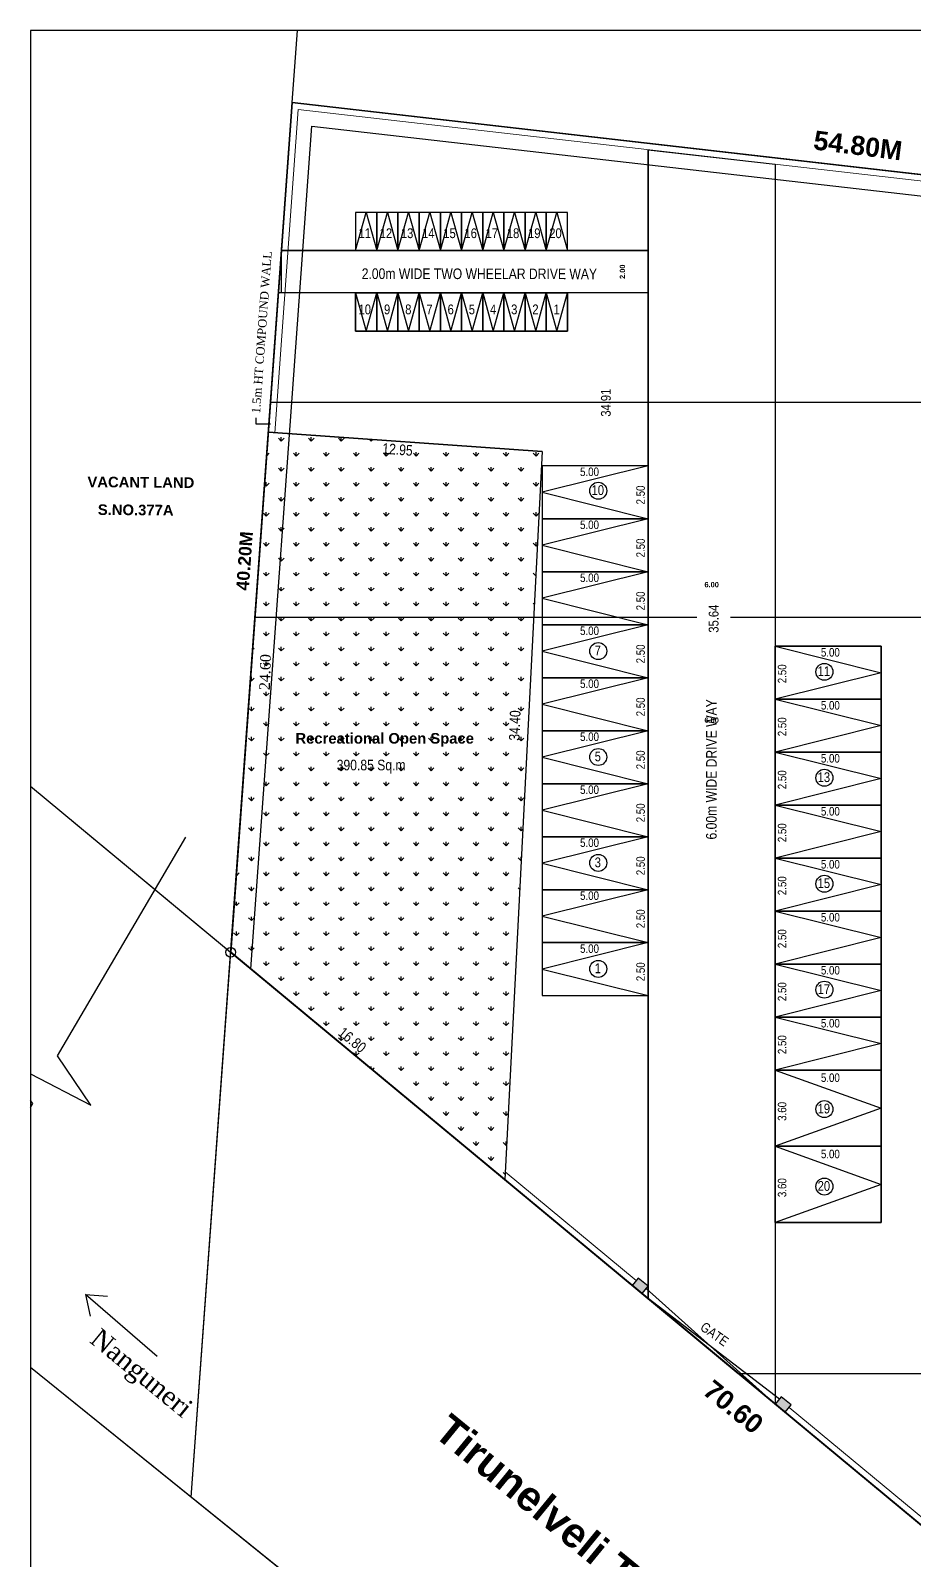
# Model space of a CAD drawing. Header units: metres. Extents: x 1336 to 1656, y -163 to -53.
# Drawn here: x 1336.1 to 1377.7, y -125.1 to -53 of the extents above; entities that cross this region are included whole.
import ezdxf

# ---------------------------------------------------------------- set-up
doc = ezdxf.new("R2010")
doc.units = ezdxf.units.M
doc.header["$PDMODE"] = 3
doc.header["$PDSIZE"] = -15
for name, color, linetype in [('.', 7, 'Continuous'), ('AS_AT_SITE', 7, 'Continuous'), ('BLK_1_LVL_0_SIDE_SETBACK2', 102, 'Continuous'), ('DA_PARKING', 7, 'Continuous'), ('DA_TWO_WHEELER_PARKING', 7, 'Continuous'), ('DRIVE_WAY', 7, 'Continuous'), ('FMB_OR_PLR', 7, 'Continuous'), ('OSR_PLAN', 7, 'Continuous'), ('PER_AISLE_WIDTH', 7, 'Continuous'), ('PLOT_BOUNDARY', 70, 'Continuous'), ('ROAD_WIDTH', 7, 'Continuous'), ('RWH', 130, 'Continuous'), ('SUPER_IMPOSED', 7, 'Continuous'), ('TWO_WHEELER_DRIVE_WAY', 7, 'Continuous')]:
    doc.layers.add(name, color=color, linetype=linetype)
doc.layers.add('PARKING_SLOT', color=30, linetype='Continuous', plot=False)
doc.layers.add('TWO_WHEELER_PARKING', color=2, linetype='Continuous', plot=False)
doc.styles.add('Ar Bold', font='arialbd.ttf')
doc.styles.get("Standard").update_dxf_attribs({"font": 'times.ttf'})
doc.styles.add('style BOLD', font='arialbd.ttf')
doc.styles.add('style5', font='swissc.ttf')
doc.dimstyles.new('~dimensions', dxfattribs={"dimtxt": 0.25, "dimasz": 0.17, "dimexe": 0.05, "dimexo": 0.0625, "dimgap": 0.06, "dimtad": 1, "dimzin": 4, "dimdsep": 46, "dimtxsty": 'Ar Bold', "dimcen": 0.09, "dimse1": 1, "dimse2": 1, "dimsd1": 1, "dimsd2": 1, "dimclrt": 71, "dimadec": 0, "dimazin": 0, "dimtfac": 1, "dimtix": 1, "dimtofl": 0, "dimtmove": 2, "dimatfit": 3, "dimfxl": 0, "dimtolj": 1, "dimtzin": 0, "dimarcsym": 0})

# ---------------------------------------------------------------- blocks, each defined once
blk = doc.blocks.new('*D833')
at = {"layer": 'Defpoints', "color": 0}
for p in [(1371.206, -79.336), (1365.206, -80.693), (1371.206, -80.693)]:
    blk.add_point(p, dxfattribs=at)
at = {"layer": 'PER_AISLE_WIDTH', "color": 71, "insert": (1368.206, -79.149), "char_height": 0.25, "attachment_point": 5, "style": 'Ar Bold'}
blk.add_mtext('\\A1;6.00', dxfattribs=at)
blk = doc.blocks.new('*D834')
at = {"layer": 'Defpoints', "color": 0}
for p in [(1364.182, -63.38), (1365.206, -63.38), (1365.206, -65.38)]:
    blk.add_point(p, dxfattribs=at)
at = {"layer": 'TWO_WHEELER_DRIVE_WAY', "color": 71, "insert": (1363.995, -64.38), "char_height": 0.25, "attachment_point": 5, "rotation": 90, "style": 'Ar Bold'}
blk.add_mtext('\\A1;2.00', dxfattribs=at)
blk = doc.blocks.new('*D836')
at = {"layer": 'Defpoints', "color": 0}
for p in [(1365.206, -85.73), (1371.206, -85.73), (1371.206, -85.73)]:
    blk.add_point(p, dxfattribs=at)
at = {"layer": 'DRIVE_WAY', "color": 71, "insert": (1368.206, -85.542), "char_height": 0.25, "attachment_point": 5, "style": 'Ar Bold'}
blk.add_mtext('\\A1;6.00', dxfattribs=at)

msp = doc.modelspace()

# ---------------------------------------------------------------- hatches: boundary and pattern name
at = {"layer": '.'}
h = msp.add_hatch(dxfattribs=at)
h.set_pattern_fill('GRASS', color=256)
h.set_pattern_definition([(90, (-3340.22074, -205.3109), (-0.70710678, 0.70710678), [0.1875, -1.22671356]), (45, (-3340.2207, -205.3109), (-0.70710678, 0.70710678), [0.1875, -0.8125]), (135, (-3340.2207, -205.3109), (-0.70710678, -0.70710678), [0.1875, -0.8125])])
h.paths.add_polyline_path([(1345.5259, -96.2635, -0.393169), (1345.7393, -96.4929, -0.1749093), (1345.6863, -96.6397), (1358.438, -107.2207), (1359.8035, -80.6935), (1346.6549, -80.6935)])
h.paths.add_polyline_path([(1359.8035, -80.6935), (1360.2064, -72.8662), (1347.2883, -71.9573), (1346.6549, -80.6935)])
h.paths.add_polyline_path([(1350.3512, -88.2088), (1354.7126, -88.2088), (1354.7126, -87.2393), (1350.3512, -87.2393)], flags=24)
h.paths.add_polyline_path([(1348.4038, -86.9473), (1357.1509, -86.9473), (1357.1509, -85.9778), (1348.4038, -85.9778)], flags=24)
h.paths.add_polyline_path([(1347.488, -84.264), (1347.5452, -82.517), (1346.7747, -82.4918), (1346.7174, -84.2387)], flags=24)
h.paths.add_polyline_path([(1350.3484, -100.3979), (1351.7051, -101.4994), (1352.1905, -100.9016), (1350.8337, -99.8001)], flags=24)
h.paths.add_polyline_path([(1359.2756, -86.6497), (1359.3328, -84.9034), (1358.5643, -84.8782), (1358.507, -86.6245)], flags=24)
h.paths.add_polyline_path([(1352.5115, -73.0959), (1354.255, -73.2194), (1354.3095, -72.4503), (1352.566, -72.3269)], flags=24)
h = msp.add_hatch(color=256, dxfattribs=at)
h.dxf.hatch_style = 1
h.paths.add_polyline_path([(1371.2064, -117.8155), (1371.6681, -118.1986), (1371.9555, -117.8523), (1371.4937, -117.4692)])
h.paths.add_polyline_path([(1364.7446, -111.869), (1364.4573, -112.2153), (1364.919, -112.5984), (1365.2064, -112.2521)])

# ---------------------------------------------------------------- linework, layer by layer
at = {"color": 3}
for p, q in [((1348.4165, -56.3981), (1348.6628, -53.0012)), ((1343.6448, -122.2069), (1348.4165, -56.3981)), ((1402.8605, -62.6343), (1348.4165, -56.3981)), ((1345.5093, -96.4929), (1399.8408, -141.5755))]:
    msp.add_line(p, q, dxfattribs=at)
at = {"color": 252, "lineweight": 0}
for p, q in [((1347.5876, -71.9783), (1348.6931, -56.7318)), ((1348.6931, -56.7318), (1402.8323, -62.9331)), ((1364.6488, -111.9844), (1358.4573, -106.8469)), ((1386.6986, -130.2806), (1371.8597, -117.9678))]:
    msp.add_line(p, q, dxfattribs=at)
at = {"color": 253}
for p, q in [((1365.2064, -58.6232), (1365.2064, -112.8369)), ((1371.2064, -59.3105), (1371.2064, -117.8155)), ((1365.2064, -63.3803), (1347.9102, -63.3803)), ((1365.2064, -65.3803), (1347.7652, -65.3803))]:
    msp.add_line(p, q, dxfattribs=at)
at = {"color": 4}
for p, q in [((1362.4255, -70.5535), (1347.3901, -70.5535)), ((1382.302, -70.5535), (1363.796, -70.5535)), ((1367.5039, -80.6935), (1346.6549, -80.6935)), ((1382.302, -80.6935), (1369.0949, -80.6935)), ((1336.0655, -88.6567), (1399.8408, -141.5755)), ((1365.1135, -112.364), (1371.2064, -117.8155)), ((1371.4042, -117.577), (1365.2064, -112.8369)), ((1394.2015, -163.0012), (1336.0655, -116.0911))]:
    msp.add_line(p, q, dxfattribs=at)
at = {"color": 6}
for p, q in [((1343.6448, -122.2069), (1347.2883, -71.9573)), ((1360.2064, -72.8662), (1347.2883, -71.9573)), ((1360.2064, -72.8662), (1358.438, -107.2207)), ((1358.438, -107.2207), (1345.5093, -96.4929))]:
    msp.add_line(p, q, dxfattribs=at)
for p, q in [((1338.0082, -90.2687), (1418.0252, -156.6643)), ((1358.2072, -107.0292), (1345.5093, -96.4929))]:
    msp.add_line(p, q)
at = {"color": 5}
for points in [[(1336.0655, -163.0012), (1616.2998, -163.0012), (1616.2998, -53.0012), (1336.0655, -53.0012)], [(1348.4165, -56.3981), (1402.8605, -62.6343), (1418.6265, -63.806), (1399.8408, -141.5755), (1345.5093, -96.4929)]]:
    msp.add_lwpolyline(points, close=True, dxfattribs=at)
at = {"color": 70}
msp.add_lwpolyline([(1345.5093, -96.4929), (1348.4165, -56.3981), (1402.8605, -62.6343), (1418.6265, -63.806), (1399.8408, -141.5755)], close=True, dxfattribs=at)
at = {"color": 251}
for points in [[(1351.4026, -63.3803), (1352.4026, -63.3803), (1352.4026, -61.5803), (1351.4026, -61.5803)], [(1352.4026, -63.3803), (1353.4026, -63.3803), (1353.4026, -61.5803), (1352.4026, -61.5803)], [(1353.4026, -63.3803), (1354.4026, -63.3803), (1354.4026, -61.5803), (1353.4026, -61.5803)], [(1354.4026, -63.3803), (1355.4026, -63.3803), (1355.4026, -61.5803), (1354.4026, -61.5803)], [(1355.4026, -63.3803), (1356.4026, -63.3803), (1356.4026, -61.5803), (1355.4026, -61.5803)], [(1356.4026, -63.3803), (1357.4026, -63.3803), (1357.4026, -61.5803), (1356.4026, -61.5803)], [(1357.4026, -63.3803), (1358.4026, -63.3803), (1358.4026, -61.5803), (1357.4026, -61.5803)], [(1358.4026, -63.3803), (1359.4026, -63.3803), (1359.4026, -61.5803), (1358.4026, -61.5803)], [(1359.4026, -63.3803), (1360.4026, -63.3803), (1360.4026, -61.5803), (1359.4026, -61.5803)], [(1360.4026, -63.3803), (1361.4026, -63.3803), (1361.4026, -61.5803), (1360.4026, -61.5803)], [(1351.4026, -65.3803), (1352.4026, -65.3803), (1352.4026, -67.1803), (1351.4026, -67.1803)], [(1352.4026, -65.3803), (1353.4026, -65.3803), (1353.4026, -67.1803), (1352.4026, -67.1803)], [(1353.4026, -65.3803), (1354.4026, -65.3803), (1354.4026, -67.1803), (1353.4026, -67.1803)], [(1354.4026, -65.3803), (1355.4026, -65.3803), (1355.4026, -67.1803), (1354.4026, -67.1803)], [(1355.4026, -65.3803), (1356.4026, -65.3803), (1356.4026, -67.1803), (1355.4026, -67.1803)], [(1356.4026, -65.3803), (1357.4026, -65.3803), (1357.4026, -67.1803), (1356.4026, -67.1803)], [(1357.4026, -65.3803), (1358.4026, -65.3803), (1358.4026, -67.1803), (1357.4026, -67.1803)], [(1358.4026, -65.3803), (1359.4026, -65.3803), (1359.4026, -67.1803), (1358.4026, -67.1803)], [(1359.4026, -65.3803), (1360.4026, -65.3803), (1360.4026, -67.1803), (1359.4026, -67.1803)], [(1360.4026, -65.3803), (1361.4026, -65.3803), (1361.4026, -67.1803), (1360.4026, -67.1803)], [(1360.2064, -76.0401), (1365.2064, -76.0401), (1365.2064, -73.5401), (1360.2064, -73.5401)], [(1360.2064, -78.5401), (1365.2064, -78.5401), (1365.2064, -76.0401), (1360.2064, -76.0401)], [(1360.2064, -81.0401), (1365.2064, -81.0401), (1365.2064, -78.5401), (1360.2064, -78.5401)], [(1360.2064, -83.5401), (1365.2064, -83.5401), (1365.2064, -81.0401), (1360.2064, -81.0401)], [(1376.2064, -84.551), (1371.2064, -84.551), (1371.2064, -82.051), (1376.2064, -82.051)], [(1360.2064, -86.0401), (1365.2064, -86.0401), (1365.2064, -83.5401), (1360.2064, -83.5401)], [(1376.2064, -87.051), (1371.2064, -87.051), (1371.2064, -84.551), (1376.2064, -84.551)], [(1360.2064, -88.5401), (1365.2064, -88.5401), (1365.2064, -86.0401), (1360.2064, -86.0401)], [(1376.2064, -89.551), (1371.2064, -89.551), (1371.2064, -87.051), (1376.2064, -87.051)], [(1360.2064, -91.0401), (1365.2064, -91.0401), (1365.2064, -88.5401), (1360.2064, -88.5401)], [(1376.2064, -92.051), (1371.2064, -92.051), (1371.2064, -89.551), (1376.2064, -89.551)], [(1360.2064, -93.5401), (1365.2064, -93.5401), (1365.2064, -91.0401), (1360.2064, -91.0401)], [(1376.2064, -94.551), (1371.2064, -94.551), (1371.2064, -92.051), (1376.2064, -92.051)], [(1360.2064, -96.0401), (1365.2064, -96.0401), (1365.2064, -93.5401), (1360.2064, -93.5401)], [(1376.2064, -97.051), (1371.2064, -97.051), (1371.2064, -94.551), (1376.2064, -94.551)], [(1360.2064, -98.5401), (1365.2064, -98.5401), (1365.2064, -96.0401), (1360.2064, -96.0401)], [(1376.2064, -99.551), (1371.2064, -99.551), (1371.2064, -97.051), (1376.2064, -97.051)], [(1376.2064, -102.051), (1371.2064, -102.051), (1371.2064, -99.551), (1376.2064, -99.551)]]:
    msp.add_lwpolyline(points, close=True, dxfattribs=at)
for points in [[(1351.4026, -63.3803), (1351.9026, -61.5803), (1352.4026, -63.3803)], [(1352.4026, -63.3803), (1352.9026, -61.5803), (1353.4026, -63.3803)], [(1353.4026, -63.3803), (1353.9026, -61.5803), (1354.4026, -63.3803)], [(1354.4026, -63.3803), (1354.9026, -61.5803), (1355.4026, -63.3803)], [(1355.4026, -63.3803), (1355.9026, -61.5803), (1356.4026, -63.3803)], [(1356.4026, -63.3803), (1356.9026, -61.5803), (1357.4026, -63.3803)], [(1357.4026, -63.3803), (1357.9026, -61.5803), (1358.4026, -63.3803)], [(1358.4026, -63.3803), (1358.9026, -61.5803), (1359.4026, -63.3803)], [(1359.4026, -63.3803), (1359.9026, -61.5803), (1360.4026, -63.3803)], [(1360.4026, -63.3803), (1360.9026, -61.5803), (1361.4026, -63.3803)], [(1351.4026, -65.3803), (1351.9026, -67.1803), (1352.4026, -65.3803)], [(1352.4026, -65.3803), (1352.9026, -67.1803), (1353.4026, -65.3803)], [(1353.4026, -65.3803), (1353.9026, -67.1803), (1354.4026, -65.3803)], [(1354.4026, -65.3803), (1354.9026, -67.1803), (1355.4026, -65.3803)], [(1355.4026, -65.3803), (1355.9026, -67.1803), (1356.4026, -65.3803)], [(1356.4026, -65.3803), (1356.9026, -67.1803), (1357.4026, -65.3803)], [(1357.4026, -65.3803), (1357.9026, -67.1803), (1358.4026, -65.3803)], [(1358.4026, -65.3803), (1358.9026, -67.1803), (1359.4026, -65.3803)], [(1359.4026, -65.3803), (1359.9026, -67.1803), (1360.4026, -65.3803)], [(1360.4026, -65.3803), (1360.9026, -67.1803), (1361.4026, -65.3803)], [(1365.2064, -73.5401), (1360.2064, -74.7901), (1365.2064, -76.0401)], [(1365.2064, -76.0401), (1360.2064, -77.2901), (1365.2064, -78.5401)], [(1365.2064, -78.5401), (1360.2064, -79.7901), (1365.2064, -81.0401)], [(1365.2064, -81.0401), (1360.2064, -82.2901), (1365.2064, -83.5401)], [(1371.2064, -82.051), (1376.2064, -83.301), (1371.2064, -84.551)], [(1365.2064, -83.5401), (1360.2064, -84.7901), (1365.2064, -86.0401)], [(1371.2064, -84.551), (1376.2064, -85.801), (1371.2064, -87.051)], [(1365.2064, -86.0401), (1360.2064, -87.2901), (1365.2064, -88.5401)], [(1371.2064, -87.051), (1376.2064, -88.301), (1371.2064, -89.551)], [(1365.2064, -88.5401), (1360.2064, -89.7901), (1365.2064, -91.0401)], [(1371.2064, -89.551), (1376.2064, -90.801), (1371.2064, -92.051)], [(1365.2064, -91.0401), (1360.2064, -92.2901), (1365.2064, -93.5401)], [(1371.2064, -92.051), (1376.2064, -93.301), (1371.2064, -94.551)], [(1365.2064, -93.5401), (1360.2064, -94.7901), (1365.2064, -96.0401)], [(1371.2064, -94.551), (1376.2064, -95.801), (1371.2064, -97.051)], [(1365.2064, -96.0401), (1360.2064, -97.2901), (1365.2064, -98.5401)], [(1371.2064, -97.051), (1376.2064, -98.301), (1371.2064, -99.551)], [(1371.2064, -99.551), (1376.2064, -100.801), (1371.2064, -102.051)]]:
    msp.add_lwpolyline(points, dxfattribs=at)
at = {"color": 4}
for points in [[(1336.0655, -102.2257), (1338.915, -103.7054), (1337.3416, -101.3836), (1343.3862, -91.0679)], [(1336.0655, -103.8177), (1336.1654, -103.6293), (1336.0655, -103.4871)], [(1342.0317, -115.5643), (1338.6538, -112.648), (1339.6888, -112.722)], [(1342.0317, -115.5643), (1338.6538, -112.648), (1338.878, -113.6611)], [(1394.2015, -163.0012), (1336.0655, -116.0911)]]:
    msp.add_lwpolyline(points, dxfattribs=at)
for points in [[(1371.2064, -102.051), (1371.2064, -105.651), (1376.2064, -105.651), (1376.2064, -102.051)], [(1371.2064, -105.651), (1371.2064, -109.251), (1376.2064, -109.251), (1376.2064, -105.651)]]:
    msp.add_lwpolyline(points, close=True)
for points in [[(1371.2064, -102.051), (1376.2064, -103.851), (1371.2064, -105.651)], [(1371.2064, -105.651), (1376.2064, -107.451), (1371.2064, -109.251)]]:
    msp.add_lwpolyline(points)
for points in [[(1364.4573, -112.2153), (1364.919, -112.5984), (1365.2064, -112.2521), (1364.7446, -111.869)], [(1371.2064, -117.8155), (1371.6681, -118.1986), (1371.9555, -117.8523), (1371.4937, -117.4692)]]:
    msp.add_lwpolyline(points, close=True, dxfattribs=at)
for centre in [(1362.8564, -74.7136), (1362.8564, -82.2796), (1373.525, -83.2597), (1362.8564, -87.2796), (1373.525, -88.2597), (1362.8564, -92.2796), (1373.525, -93.2597), (1362.8564, -97.2796), (1373.525, -98.2597), (1373.525, -103.8959), (1373.525, -107.5499)]:
    msp.add_circle(centre, 0.4, dxfattribs=at)
msp.add_circle((1345.5093, -96.4929), 0.23)
at = {"layer": 'AS_AT_SITE', "color": 6}
msp.add_lwpolyline([(1345.5093, -96.4929), (1348.4165, -56.3981), (1402.8605, -62.6343), (1418.6265, -63.806), (1399.8408, -141.5755)], close=True, dxfattribs=at)
at = {"layer": 'BLK_1_LVL_0_SIDE_SETBACK2', "color": 102}
msp.add_lwpolyline([(1382.1311, -70.5535), (1347.3901, -70.5535), (1345.5093, -96.4929), (1369.4564, -116.3635), (1386.3361, -116.3635)], dxfattribs=at)
at = {"layer": 'DA_PARKING', "color": 1}
for points in [[(1371.2064, -102.051), (1376.2064, -102.051), (1376.2064, -105.651), (1371.2064, -105.651)], [(1376.2064, -109.251), (1371.2064, -109.251), (1371.2064, -105.651), (1376.2064, -105.651)]]:
    msp.add_lwpolyline(points, close=True, dxfattribs=at)
at = {"layer": 'DA_TWO_WHEELER_PARKING', "color": 1}
for points in [[(1359.4026, -63.3803), (1360.4026, -63.3803), (1360.4026, -61.5803), (1359.4026, -61.5803)], [(1360.4026, -63.3803), (1361.4026, -63.3803), (1361.4026, -61.5803), (1360.4026, -61.5803)]]:
    msp.add_lwpolyline(points, close=True, dxfattribs=at)
at = {"layer": 'DRIVE_WAY', "color": 7}
msp.add_lwpolyline([(1365.2064, -112.8369), (1365.2064, -58.6232), (1371.2064, -59.3105), (1371.2064, -117.8155)], close=True, dxfattribs=at)
at = {"layer": 'FMB_OR_PLR', "color": 70}
msp.add_lwpolyline([(1345.5093, -96.4929), (1348.4165, -56.3981), (1402.8605, -62.6343), (1418.6265, -63.806), (1399.8408, -141.5755)], close=True, dxfattribs=at)
at = {"layer": 'OSR_PLAN', "color": 7}
msp.add_lwpolyline([(1347.2883, -71.9573), (1360.2064, -72.8662), (1358.438, -107.2207), (1345.5093, -96.4929)], close=True, dxfattribs=at)
at = {"layer": 'PARKING_SLOT', "color": 30}
for points in [[(1360.2064, -76.0401), (1365.2064, -76.0401), (1365.2064, -73.5401), (1360.2064, -73.5401)], [(1360.2064, -78.5401), (1365.2064, -78.5401), (1365.2064, -76.0401), (1360.2064, -76.0401)], [(1360.2064, -81.0401), (1365.2064, -81.0401), (1365.2064, -78.5401), (1360.2064, -78.5401)], [(1360.2064, -83.5401), (1365.2064, -83.5401), (1365.2064, -81.0401), (1360.2064, -81.0401)], [(1371.2064, -84.551), (1376.2064, -84.551), (1376.2064, -82.051), (1371.2064, -82.051)], [(1360.2064, -86.0401), (1365.2064, -86.0401), (1365.2064, -83.5401), (1360.2064, -83.5401)], [(1371.2064, -87.051), (1376.2064, -87.051), (1376.2064, -84.551), (1371.2064, -84.551)], [(1360.2064, -88.5401), (1365.2064, -88.5401), (1365.2064, -86.0401), (1360.2064, -86.0401)], [(1371.2064, -89.551), (1376.2064, -89.551), (1376.2064, -87.051), (1371.2064, -87.051)], [(1360.2064, -91.0401), (1365.2064, -91.0401), (1365.2064, -88.5401), (1360.2064, -88.5401)], [(1371.2064, -92.051), (1376.2064, -92.051), (1376.2064, -89.551), (1371.2064, -89.551)], [(1360.2064, -93.5401), (1365.2064, -93.5401), (1365.2064, -91.0401), (1360.2064, -91.0401)], [(1371.2064, -94.551), (1376.2064, -94.551), (1376.2064, -92.051), (1371.2064, -92.051)], [(1360.2064, -96.0401), (1365.2064, -96.0401), (1365.2064, -93.5401), (1360.2064, -93.5401)], [(1371.2064, -97.051), (1376.2064, -97.051), (1376.2064, -94.551), (1371.2064, -94.551)], [(1360.2064, -98.5401), (1365.2064, -98.5401), (1365.2064, -96.0401), (1360.2064, -96.0401)], [(1371.2064, -99.551), (1376.2064, -99.551), (1376.2064, -97.051), (1371.2064, -97.051)], [(1371.2064, -102.051), (1376.2064, -102.051), (1376.2064, -99.551), (1371.2064, -99.551)]]:
    msp.add_lwpolyline(points, close=True, dxfattribs=at)
at = {"layer": 'PER_AISLE_WIDTH', "color": 5}
msp.add_lwpolyline([(1365.2064, -112.8369), (1365.2064, -58.6232), (1371.2064, -59.3105), (1371.2064, -117.8155)], close=True, dxfattribs=at)
at = {"layer": 'PLOT_BOUNDARY', "color": 70}
msp.add_lwpolyline([(1345.5093, -96.4929), (1348.4165, -56.3981), (1402.8605, -62.6343), (1418.6265, -63.806), (1399.8408, -141.5755)], close=True, dxfattribs=at)
at = {"layer": 'ROAD_WIDTH', "color": 1}
msp.add_lwpolyline([(1399.8408, -141.5755), (1394.5897, -163.3144), (1343.6448, -122.2069), (1345.5093, -96.4929)], close=True, dxfattribs=at)
msp.add_lwpolyline([(1399.8408, -141.5755), (1394.5897, -163.3144), (1343.6448, -122.2069), (1345.5093, -96.4929)], close=True, dxfattribs=at)
at = {"layer": 'RWH', "color": 130}
msp.add_lwpolyline([(1399.8408, -141.5755), (1418.6265, -63.806), (1402.8605, -62.6343), (1348.4165, -56.3981), (1345.5093, -96.4929), (1346.4616, -97.2831), (1349.3384, -57.5103), (1402.7665, -63.6301), (1417.3779, -64.716), (1398.9838, -140.8644)], close=True, dxfattribs=at)
at = {"layer": 'SUPER_IMPOSED', "color": 5}
msp.add_lwpolyline([(1345.5093, -96.4929), (1348.4165, -56.3981), (1402.8605, -62.6343), (1418.6265, -63.806), (1399.8408, -141.5755)], close=True, dxfattribs=at)
at = {"layer": 'TWO_WHEELER_DRIVE_WAY', "color": 6}
msp.add_lwpolyline([(1347.9102, -63.3803), (1365.2064, -63.3803), (1365.2064, -65.3803), (1347.9102, -65.3803)], close=True, dxfattribs=at)
at = {"layer": 'TWO_WHEELER_PARKING', "color": 2}
for points in [[(1351.4026, -63.3803), (1352.4026, -63.3803), (1352.4026, -61.5803), (1351.4026, -61.5803)], [(1352.4026, -63.3803), (1353.4026, -63.3803), (1353.4026, -61.5803), (1352.4026, -61.5803)], [(1353.4026, -63.3803), (1354.4026, -63.3803), (1354.4026, -61.5803), (1353.4026, -61.5803)], [(1354.4026, -63.3803), (1355.4026, -63.3803), (1355.4026, -61.5803), (1354.4026, -61.5803)], [(1355.4026, -63.3803), (1356.4026, -63.3803), (1356.4026, -61.5803), (1355.4026, -61.5803)], [(1356.4026, -63.3803), (1357.4026, -63.3803), (1357.4026, -61.5803), (1356.4026, -61.5803)], [(1357.4026, -63.3803), (1358.4026, -63.3803), (1358.4026, -61.5803), (1357.4026, -61.5803)], [(1358.4026, -63.3803), (1359.4026, -63.3803), (1359.4026, -61.5803), (1358.4026, -61.5803)], [(1351.4026, -67.1803), (1352.4026, -67.1803), (1352.4026, -65.3803), (1351.4026, -65.3803)], [(1352.4026, -67.1803), (1353.4026, -67.1803), (1353.4026, -65.3803), (1352.4026, -65.3803)], [(1353.4026, -67.1803), (1354.4026, -67.1803), (1354.4026, -65.3803), (1353.4026, -65.3803)], [(1354.4026, -67.1803), (1355.4026, -67.1803), (1355.4026, -65.3803), (1354.4026, -65.3803)], [(1355.4026, -67.1803), (1356.4026, -67.1803), (1356.4026, -65.3803), (1355.4026, -65.3803)], [(1356.4026, -67.1803), (1357.4026, -67.1803), (1357.4026, -65.3803), (1356.4026, -65.3803)], [(1357.4026, -67.1803), (1358.4026, -67.1803), (1358.4026, -65.3803), (1357.4026, -65.3803)], [(1358.4026, -67.1803), (1359.4026, -67.1803), (1359.4026, -65.3803), (1358.4026, -65.3803)], [(1359.4026, -67.1803), (1360.4026, -67.1803), (1360.4026, -65.3803), (1359.4026, -65.3803)], [(1360.4026, -67.1803), (1361.4026, -67.1803), (1361.4026, -65.3803), (1360.4026, -65.3803)]]:
    msp.add_lwpolyline(points, close=True, dxfattribs=at)

# ---------------------------------------------------------------- texts
for s, height, rotation, style, p in [('54.80M', 0.9, 352.814138, 'style BOLD', (1372.9726, -58.6043)), ('11', 0.46, 359.94888, 'style5', (1351.5419, -62.7924)), ('12', 0.46, 359.94888, 'style5', (1352.5419, -62.7924)), ('13', 0.46, 359.94888, 'style5', (1353.5419, -62.7924)), ('14', 0.46, 359.94888, 'style5', (1354.5419, -62.7924)), ('15', 0.46, 359.94888, 'style5', (1355.5419, -62.7924)), ('16', 0.46, 359.94888, 'style5', (1356.5419, -62.7924)), ('17', 0.46, 359.94888, 'style5', (1357.5419, -62.7924)), ('18', 0.46, 359.94888, 'style5', (1358.5419, -62.7924)), ('19', 0.46, 359.94888, 'style5', (1359.5419, -62.7924)), ('20', 0.46, 359.94888, 'style5', (1360.5419, -62.7924)), ('2.00m WIDE TWO WHEELAR DRIVE WAY', 0.5, 359.94888, 'style5', (1351.6919, -64.7231)), ('10', 0.46, 359.94888, 'style5', (1351.5419, -66.3877)), ('9', 0.46, 359.94888, 'style5', (1352.7437, -66.3877)), ('8', 0.46, 359.94888, 'style5', (1353.7437, -66.3877)), ('7', 0.46, 359.94888, 'style5', (1354.7437, -66.3877)), ('6', 0.46, 359.94888, 'style5', (1355.7437, -66.3877)), ('5', 0.46, 359.94888, 'style5', (1356.7437, -66.3877)), ('4', 0.46, 359.94888, 'style5', (1357.7437, -66.3877)), ('3', 0.46, 359.94888, 'style5', (1358.7437, -66.3877)), ('2', 0.46, 359.94888, 'style5', (1359.7437, -66.3877)), ('1', 0.46, 359.94888, 'style5', (1360.7437, -66.3877)), ('34.91', 0.46, 90, 'style5', (1363.4422, -71.2202)), ('12.95', 0.5, 355.949761, 'style5', (1352.6495, -72.9668)), ('VACANT LAND', 0.5, 359.54888, 'style BOLD', (1338.7473, -74.5456)), ('5.00', 0.4, 359.94888, 'style5', (1361.9964, -74.0214)), ('10', 0.46, 359.94888, 'style5', (1362.5398, -74.9147)), ('2.50', 0.4, 89.94888, 'style5', (1365.0503, -75.3612)), ('S.NO.377A', 0.5, 359.54888, 'style BOLD', (1339.2379, -75.8568)), ('5.00', 0.4, 359.94888, 'style5', (1361.9964, -76.5214)), ('40.20M', 0.6, 85.852849, 'style BOLD', (1346.3596, -79.4448)), ('2.50', 0.4, 89.94888, 'style5', (1365.0503, -77.8612)), ('5.00', 0.4, 359.94888, 'style5', (1361.9964, -79.0214)), ('2.50', 0.4, 89.94888, 'style5', (1365.0503, -80.3612)), ('35.64', 0.46, 90, 'style5', (1368.5289, -81.4127)), ('5.00', 0.4, 359.94888, 'style5', (1361.9964, -81.5214)), ('7', 0.46, 359.94888, 'style5', (1362.6874, -82.4808)), ('2.50', 0.4, 89.94888, 'style5', (1365.0503, -82.8612)), ('5.00', 0.4, 359.94888, 'style5', (1373.3617, -82.5403)), ('2.50', 0.4, 89.94888, 'style5', (1371.7287, -83.801)), ('5.00', 0.4, 359.94888, 'style5', (1361.9964, -84.0214)), ('11', 0.46, 359.94888, 'style5', (1373.2084, -83.4609)), ('34.40', 0.5, 88.122725, 'style5', (1359.1417, -86.5171)), ('2.50', 0.4, 89.94888, 'style5', (1365.0503, -85.3612)), ('6.00m WIDE DRIVE WAY', 0.5, 89.94888, 'style5', (1368.4407, -91.1735)), ('5.00', 0.4, 359.94888, 'style5', (1373.3617, -85.0403)), ('2.50', 0.4, 89.94888, 'style5', (1371.7287, -86.301)), ('5.00', 0.4, 359.94888, 'style5', (1361.9964, -86.5214)), ('5', 0.46, 359.94888, 'style5', (1362.6874, -87.4808)), ('2.50', 0.4, 89.94888, 'style5', (1365.0503, -87.8612)), ('5.00', 0.4, 359.94888, 'style5', (1373.3617, -87.5403)), ('2.50', 0.4, 89.94888, 'style5', (1371.7287, -88.801)), ('13', 0.46, 359.94888, 'style5', (1373.2084, -88.4609)), ('5.00', 0.4, 359.94888, 'style5', (1361.9964, -89.0214)), ('2.50', 0.4, 89.94888, 'style5', (1365.0503, -90.3612)), ('5.00', 0.4, 359.94888, 'style5', (1373.3617, -90.0403)), ('2.50', 0.4, 89.94888, 'style5', (1371.7287, -91.301)), ('5.00', 0.4, 359.94888, 'style5', (1361.9964, -91.5214)), ('3', 0.46, 359.94888, 'style5', (1362.6874, -92.4808)), ('2.50', 0.4, 89.94888, 'style5', (1365.0503, -92.8612)), ('5.00', 0.4, 359.94888, 'style5', (1373.3617, -92.5403)), ('2.50', 0.4, 89.94888, 'style5', (1371.7287, -93.801)), ('15', 0.46, 359.94888, 'style5', (1373.2084, -93.4609)), ('5.00', 0.4, 359.94888, 'style5', (1361.9964, -94.0214)), ('2.50', 0.4, 89.94888, 'style5', (1365.0503, -95.3612)), ('5.00', 0.4, 359.94888, 'style5', (1373.3617, -95.0403)), ('2.50', 0.4, 89.94888, 'style5', (1371.7287, -96.301)), ('5.00', 0.4, 359.94888, 'style5', (1361.9964, -96.5214)), ('1', 0.46, 359.94888, 'style5', (1362.6874, -97.4808)), ('2.50', 0.4, 89.94888, 'style5', (1365.0503, -97.8612)), ('5.00', 0.4, 359.94888, 'style5', (1373.3617, -97.5403)), ('2.50', 0.4, 89.94888, 'style5', (1371.7287, -98.801)), ('17', 0.46, 359.94888, 'style5', (1373.2084, -98.4609)), ('16.80', 0.5, 320.927255, 'style5', (1350.5353, -100.3713)), ('5.00', 0.4, 359.94888, 'style5', (1373.3617, -100.0403)), ('2.50', 0.4, 89.94888, 'style5', (1371.7287, -101.301)), ('5.00', 0.4, 359.94888, 'style5', (1373.3617, -102.6121)), ('3.60', 0.4, 89.94888, 'style5', (1371.7287, -104.4469)), ('19', 0.46, 359.94888, 'style5', (1373.2084, -104.0971)), ('5.00', 0.4, 359.94888, 'style5', (1373.3617, -106.2121)), ('3.60', 0.4, 89.94888, 'style5', (1371.7287, -108.0469)), ('20', 0.46, 359.94888, 'style5', (1373.2084, -107.751)), ('GATE', 0.46, 324.418073, 'style5', (1367.6242, -114.281)), ('70.60', 0.9, 321.042398, 'style BOLD', (1367.7328, -117.3044))]:
    msp.add_text(s, height=height, rotation=rotation, dxfattribs=dict(style=style)).set_placement(p)
for s, height, rotation, p in [('1.5m HT COMPOUND WALL', 0.4, 85.852849, (1346.8936, -71.0829)), ('24.60', 0.5, 88.122725, (1347.3537, -84.131))]:
    msp.add_text(s, height=height, rotation=rotation).set_placement(p)
for s, style, p in [('Recreational Open Space', 'style BOLD', (1348.5654, -86.6479)), ('390.85 Sq.m', 'style5', (1350.5128, -87.9094))]:
    msp.add_text(s, height=0.5, dxfattribs=dict(style=style)).set_placement(p)
at = {"color": 4}
msp.add_text('Nanguneri', height=0.9, rotation=320.691109, dxfattribs=at).set_placement((1338.8047, -114.8699))
at = {"color": 4, "style": 'style BOLD'}
msp.add_text('Tirunelveli To Thisayanvelai Exg. road', height=1.4, rotation=320.691109, dxfattribs=at).set_placement((1355.0229, -119.2764))

# ---------------------------------------------------------------- dimensions: what is measured, and where the dimension line sits
at = {"layer": 'DRIVE_WAY', "color": 7}
dim = msp.add_linear_dim(base=(1371.2064, -85.7301), p1=(1365.2064, -85.7301), p2=(1371.2064, -85.7301), dimstyle='~dimensions', dxfattribs=at)
dim.commit()
dim.dimension.update_dxf_attribs({"geometry": '*D836', "text_midpoint": (1368.2064, -85.5424)})
at = {"layer": 'PER_AISLE_WIDTH', "color": 5}
dim = msp.add_linear_dim(base=(1371.2064, -79.3362), p1=(1365.2064, -80.6935), p2=(1371.2064, -80.6935), dimstyle='~dimensions', dxfattribs=at)
dim.commit()
dim.dimension.update_dxf_attribs({"geometry": '*D833', "text_midpoint": (1368.2064, -79.1486)})
at = {"layer": 'TWO_WHEELER_DRIVE_WAY', "color": 6}
dim = msp.add_linear_dim(base=(1364.1824, -63.3803), p1=(1365.2064, -65.3803), p2=(1365.2064, -63.3803), angle=90, dimstyle='~dimensions', dxfattribs=at)
dim.commit()
dim.dimension.update_dxf_attribs({"geometry": '*D834', "text_midpoint": (1363.9948, -64.3803)})

# ---------------------------------------------------------------- leaders
at = {"color": 4}
msp.add_leader([(1347.3927, -71.5772), (1346.7078, -71.5772), (1346.7078, -71.2821)], dimstyle='~dimensions', override={"dimgap": 0.06, "dimtad": 0}, dxfattribs=at)

doc.saveas('drawing.dxf')
